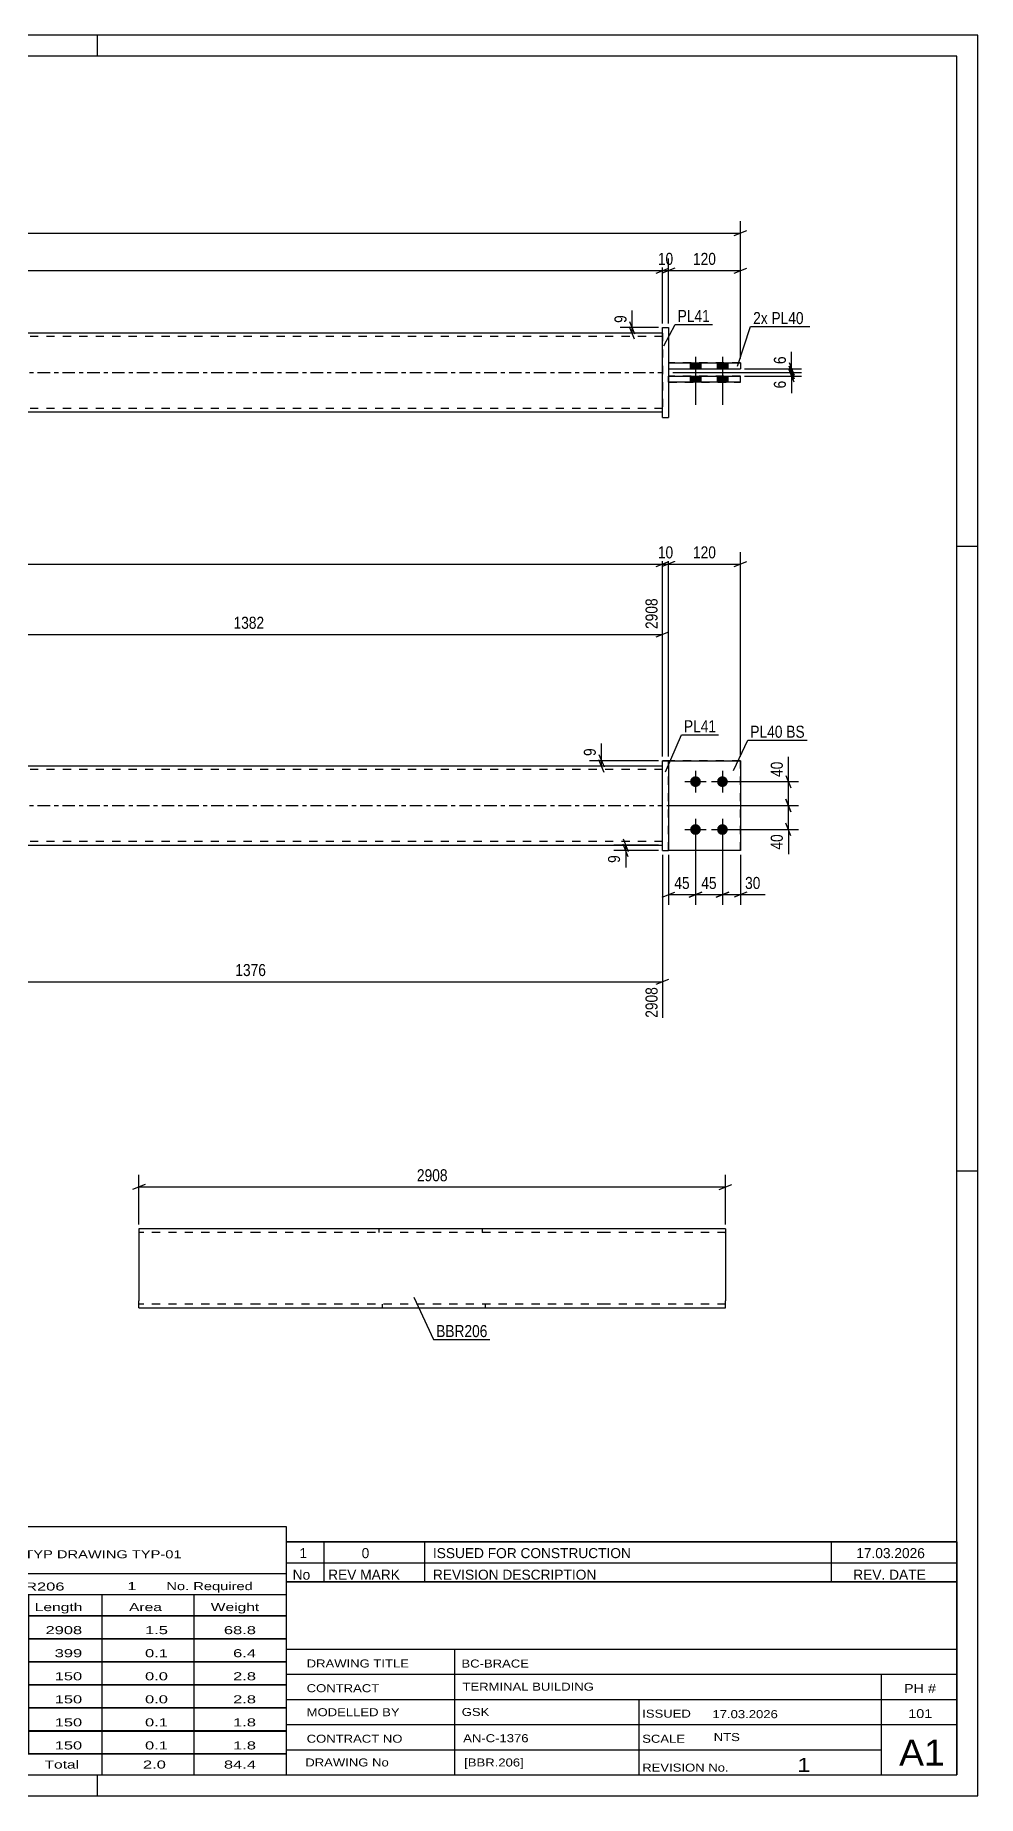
# Model space of a CAD drawing. Header units: millimetres. Extents: x 0 to 594, y 0 to 420.
# Drawn here: x 369.1 to 594, y 0 to 420 of the extents above; entities that cross this region are included whole.
import ezdxf

# ---------------------------------------------------------------- set-up
doc = ezdxf.new("R2010")
doc.units = ezdxf.units.MM
doc.linetypes.add('DXK_LINE_DOT2', pattern=[3.9198, 1.9599, -1.9599])
doc.linetypes.add('DXK_LINE_DOT3', pattern=[5.9187, 2.979, -0.9799, 0.9799, -0.9799])
doc.styles.add('Arial Narrow', font='ARIALN.TTF', dxfattribs={"height": 0.2})

# ---------------------------------------------------------------- blocks, each defined once
blk = doc.blocks.new('Unknown-585636634-1129')
at = {"color": 5, "linetype": 'Continuous'}
for p, q in [((594, 420), (0, 420)), ((384, 415), (384, 420)), ((594, 0), (594, 420)), ((589, 415), (5, 415)), ((589, 5), (589, 415)), ((594, 298), (589, 298)), ((594, 149), (589, 149)), ((5, 5), (589, 5)), ((384, 0), (384, 5)), ((0, 0), (594, 0))]:
    blk.add_line(p, q, dxfattribs=at)
blk = doc.blocks.new('Part-585636634-1953 - 1946')
at = {"linetype": 'Continuous'}
blk.add_hatch(color=2, dxfattribs=at).paths.add_polyline_path([(146.22, 226.79), (145.42, 228.19), (147.02, 228.19)])
at = {"color": 2, "linetype": 'Continuous'}
for p, q in [((518.79, 245.64), (103.36, 245.64)), ((146.22, 226.79), (145.42, 228.19)), ((145.42, 228.19), (147.02, 228.19)), ((147.02, 228.19), (146.22, 226.79)), ((103.36, 226.79), (518.79, 226.79))]:
    blk.add_line(p, q, dxfattribs=at)
at = {"color": 7, "linetype": 'DXK_LINE_DOT2'}
for p, q in [((103.36, 226.79), (103.36, 245.64)), ((518.79, 244.79), (103.36, 244.79)), ((296.93, 245.64), (296.93, 244.79)), ((321.56, 245.64), (321.56, 244.79)), ((518.79, 226.79), (518.79, 245.64)), ((518.79, 227.64), (103.36, 227.64)), ((297.76, 226.79), (297.76, 227.64)), ((322.39, 226.79), (322.39, 227.64))]:
    blk.add_line(p, q, dxfattribs=at)
at = {"color": 7, "linetype": 'DXK_LINE_DOT3'}
blk.add_line((103.36, 236.22), (518.79, 236.22), dxfattribs=at)
at = {"color": 2, "linetype": 'Continuous'}
blk.add_circle((146.22, 227.69), 1, dxfattribs=at)
blk = doc.blocks.new('Part-585636634-1958 - 1946')
at = {"color": 2, "linetype": 'Continuous'}
for p, q in [((520.22, 246.93), (537.36, 246.93)), ((537.36, 246.93), (537.36, 225.5)), ((537.36, 225.5), (520.22, 225.5))]:
    blk.add_line(p, q, dxfattribs=at)
at = {"color": 7, "linetype": 'DXK_LINE_DOT2'}
blk.add_line((520.22, 225.5), (520.22, 246.93), dxfattribs=at)
blk = doc.blocks.new('Bolt-585636634-1963 - 1946')
at = {"linetype": 'Continuous'}
for points in [[(526.65, 243.22, -1), (526.65, 240.64, -1)], [(533.07, 243.22, -1), (533.07, 240.64, -1)], [(526.65, 231.79, -1), (526.65, 229.22, -1)], [(533.07, 231.79, -1), (533.07, 229.22, -1)]]:
    blk.add_hatch(color=1, dxfattribs=at).paths.add_polyline_path(points)
at = {"color": 1, "linetype": 'Continuous'}
for p, q in [((526.65, 244.5), (526.65, 239.36)), ((533.07, 244.5), (533.07, 239.36)), ((524.07, 241.93), (529.22, 241.93)), ((530.5, 241.93), (535.65, 241.93)), ((526.65, 233.07), (526.65, 227.93)), ((533.07, 233.07), (533.07, 227.93)), ((524.07, 230.5), (529.22, 230.5)), ((530.5, 230.5), (535.65, 230.5))]:
    blk.add_line(p, q, dxfattribs=at)
blk = doc.blocks.new('Part-585636634-1988 - 1946')
at = {"color": 2, "linetype": 'Continuous'}
for p, q in [((520.22, 246.93), (518.79, 246.93)), ((518.79, 225.5), (518.79, 246.93)), ((520.22, 246.93), (520.22, 225.5)), ((518.79, 225.5), (518.79, 225.5)), ((518.79, 225.5), (520.22, 225.5))]:
    blk.add_line(p, q, dxfattribs=at)
at = {"color": 7, "linetype": 'DXK_LINE_DOT2'}
for p, q in [((518.79, 246.93), (518.79, 246.93)), ((518.79, 246.93), (520.22, 246.93)), ((520.22, 246.93), (520.22, 246.93)), ((518.79, 225.5), (520.22, 225.5))]:
    blk.add_line(p, q, dxfattribs=at)
blk = doc.blocks.new('Part-585636634-1994 - 1946')
at = {"color": 7, "linetype": 'DXK_LINE_DOT2'}
for p, q in [((537.36, 246.93), (520.22, 246.93)), ((520.22, 225.5), (520.22, 246.93)), ((537.36, 225.5), (537.36, 246.93)), ((537.36, 225.5), (520.22, 225.5))]:
    blk.add_line(p, q, dxfattribs=at)
blk = doc.blocks.new('Part-585636634-2431 - 2415')
at = {"color": 2, "linetype": 'Continuous'}
for p, q in [((518.79, 350.24), (518.79, 350.24)), ((518.79, 328.82), (518.79, 350.24)), ((518.79, 350.24), (520.22, 350.24)), ((520.22, 350.24), (520.22, 350.24)), ((520.22, 350.24), (520.22, 328.82)), ((518.79, 328.82), (520.22, 328.82)), ((518.79, 328.82), (518.79, 328.82)), ((520.22, 328.82), (520.22, 328.82))]:
    blk.add_line(p, q, dxfattribs=at)
at = {"color": 7, "linetype": 'DXK_LINE_DOT2'}
for p, q in [((518.79, 350.24), (518.79, 350.24)), ((518.79, 350.24), (520.22, 350.24)), ((518.79, 328.82), (520.22, 328.82))]:
    blk.add_line(p, q, dxfattribs=at)
blk = doc.blocks.new('Part-585636634-2443 - 2415')
at = {"linetype": 'Continuous'}
blk.add_hatch(color=2, dxfattribs=at).paths.add_polyline_path([(146.22, 339.53), (145.42, 340.93), (147.02, 340.93)])
at = {"color": 2, "linetype": 'Continuous'}
for p, q in [((518.79, 348.96), (103.36, 348.96)), ((146.22, 339.53), (145.42, 340.93)), ((145.42, 340.93), (147.02, 340.93)), ((147.02, 340.93), (146.22, 339.53)), ((321.56, 340.53), (296.93, 340.53)), ((296.93, 340.39), (296.93, 340.53)), ((297.76, 340.39), (297.76, 340.53)), ((321.56, 338.53), (321.56, 340.53)), ((296.93, 338.67), (296.93, 338.53)), ((321.56, 338.53), (296.93, 338.53)), ((297.76, 338.53), (297.76, 338.67)), ((518.79, 330.1), (103.36, 330.1))]:
    blk.add_line(p, q, dxfattribs=at)
at = {"color": 7, "linetype": 'DXK_LINE_DOT2'}
for p, q in [((103.36, 348.96), (103.36, 330.1)), ((518.79, 348.96), (518.79, 330.1)), ((518.79, 348.1), (103.36, 348.1)), ((296.93, 338.53), (296.93, 340.39)), ((297.76, 340.53), (297.76, 338.67)), ((321.56, 340.53), (322.39, 340.53)), ((322.39, 340.53), (322.39, 338.53)), ((322.39, 338.53), (321.56, 338.53)), ((518.79, 330.96), (103.36, 330.96))]:
    blk.add_line(p, q, dxfattribs=at)
at = {"color": 7, "linetype": 'DXK_LINE_DOT3'}
blk.add_line((103.36, 339.53), (518.79, 339.53), dxfattribs=at)
at = {"color": 2, "linetype": 'Continuous'}
blk.add_circle((146.22, 340.43), 1, dxfattribs=at)
blk = doc.blocks.new('Part-585636634-2448 - 2415')
at = {"color": 2, "linetype": 'Continuous'}
for p, q in [((520.22, 338.7), (537.36, 338.7)), ((520.22, 337.27), (520.22, 338.7)), ((537.36, 337.27), (520.22, 337.27)), ((537.36, 337.27), (537.36, 338.7))]:
    blk.add_line(p, q, dxfattribs=at)
at = {"color": 7, "linetype": 'DXK_LINE_DOT2'}
for p, q in [((537.36, 338.7), (520.22, 338.7)), ((520.22, 337.27), (537.36, 337.27))]:
    blk.add_line(p, q, dxfattribs=at)
blk = doc.blocks.new('Part-585636634-2453 - 2415')
at = {"color": 2, "linetype": 'Continuous'}
for p, q in [((520.22, 341.85), (537.36, 341.85)), ((520.22, 341.85), (520.22, 340.42)), ((520.22, 340.42), (537.36, 340.42)), ((537.36, 341.85), (537.36, 340.42))]:
    blk.add_line(p, q, dxfattribs=at)
at = {"color": 7, "linetype": 'DXK_LINE_DOT2'}
for p, q in [((520.22, 341.85), (520.22, 341.85)), ((537.36, 341.85), (520.22, 341.85)), ((520.22, 340.42), (537.36, 340.42)), ((537.36, 341.85), (537.36, 341.85))]:
    blk.add_line(p, q, dxfattribs=at)
blk = doc.blocks.new('Bolt-585636634-2470 - 2415')
at = {"linetype": 'Continuous'}
for points in [[(527.93, 341.85), (525.36, 341.85), (525.36, 340.42), (527.93, 340.42)], [(527.93, 341.85), (525.36, 341.85), (525.36, 340.42), (527.93, 340.42)], [(534.36, 341.85), (531.79, 341.85), (531.79, 340.42), (534.36, 340.42)], [(534.36, 341.85), (531.79, 341.85), (531.79, 340.42), (534.36, 340.42)], [(527.93, 338.7), (525.36, 338.7), (525.36, 337.27), (527.93, 337.27)], [(527.93, 338.7), (525.36, 338.7), (525.36, 337.27), (527.93, 337.27)], [(534.36, 338.7), (531.79, 338.7), (531.79, 337.27), (534.36, 337.27)], [(534.36, 338.7), (531.79, 338.7), (531.79, 337.27), (534.36, 337.27)]]:
    blk.add_hatch(color=1, dxfattribs=at).paths.add_polyline_path(points)
at = {"color": 1, "linetype": 'Continuous'}
for p, q in [((525.36, 341.85), (525.36, 340.42)), ((525.36, 341.85), (525.36, 340.42)), ((526.65, 343.28), (526.65, 331.85)), ((526.65, 343.28), (526.65, 331.85)), ((527.93, 341.85), (527.93, 340.42)), ((527.93, 341.85), (527.93, 340.42)), ((531.79, 341.85), (531.79, 340.42)), ((531.79, 341.85), (531.79, 340.42)), ((533.07, 343.28), (533.07, 331.85)), ((533.07, 343.28), (533.07, 331.85)), ((534.36, 341.85), (534.36, 340.42)), ((534.36, 341.85), (534.36, 340.42)), ((525.36, 338.7), (525.36, 337.27)), ((525.36, 338.7), (525.36, 337.27)), ((527.93, 338.7), (527.93, 337.27)), ((527.93, 338.7), (527.93, 337.27)), ((531.79, 338.7), (531.79, 337.27)), ((531.79, 338.7), (531.79, 337.27)), ((534.36, 338.7), (534.36, 337.27)), ((534.36, 338.7), (534.36, 337.27))]:
    blk.add_line(p, q, dxfattribs=at)
blk = doc.blocks.new('Part-585636634-1531 - 1514')
at = {"color": 2, "linetype": 'Continuous'}
for p, q in [((422.44, 135.25), (393.86, 135.25)), ((393.86, 135.25), (393.86, 118.11)), ((505.15, 135.25), (422.54, 135.25)), ((533.82, 135.25), (505.25, 135.25)), ((533.82, 135.25), (533.82, 118.11)), ((393.86, 116.89), (393.86, 118.11)), ((533.82, 116.39), (533.82, 118.11)), ((393.86, 116.52), (393.86, 116.89)), ((393.86, 116.39), (393.86, 116.52)), ((393.86, 116.39), (422.44, 116.39)), ((422.54, 116.39), (505.15, 116.39)), ((505.25, 116.39), (533.82, 116.39))]:
    blk.add_line(p, q, dxfattribs=at)
at = {"color": 7, "linetype": 'DXK_LINE_DOT2'}
for p, q in [((451.11, 135.25), (451.11, 134.39)), ((475.74, 135.25), (475.74, 134.39)), ((422.44, 134.39), (393.86, 134.39)), ((505.15, 134.39), (422.54, 134.39)), ((533.82, 134.39), (505.25, 134.39)), ((533.82, 134.39), (533.82, 134.33)), ((533.82, 134.33), (533.82, 134.39)), ((533.82, 134.19), (533.82, 134.33)), ((533.82, 134.33), (533.82, 134.19)), ((393.86, 117.45), (393.86, 118.11)), ((393.86, 116.89), (393.86, 117.78)), ((533.82, 117.31), (533.82, 117.78)), ((393.86, 117.25), (393.86, 117.31)), ((393.86, 117.25), (393.86, 117.31)), ((422.44, 117.25), (393.86, 117.25)), ((393.86, 116.39), (393.86, 116.39)), ((505.15, 117.25), (422.54, 117.25)), ((451.94, 116.39), (451.94, 117.25)), ((476.58, 116.39), (476.58, 117.25)), ((533.82, 117.25), (505.25, 117.25)), ((533.82, 117.25), (533.82, 117.31))]:
    blk.add_line(p, q, dxfattribs=at)
blk = doc.blocks.new('StraightDimension-585636634-2306 - 1946')
at = {"color": 7, "linetype": 'Continuous'}
for p, q in [((503.62, 248.43), (504.82, 245.43)), ((517.79, 246.93), (501.37, 246.93)), ((517.79, 245.64), (501.37, 245.64)), ((504.82, 244.14), (503.62, 247.14)), ((504.22, 245.64), (504.22, 246.93))]:
    blk.add_line(p, q, dxfattribs=at)
at = {"color": 0}
blk.add_wipeout([(503.47, 250.48), (499.27, 250.48), (499.27, 247.45), (503.47, 247.45)], dxfattribs=at)
at = {"color": 7, "linetype": 'Continuous'}
blk.add_line((504.22, 246.93), (504.22, 251.01), dxfattribs=at)
blk.add_line((504.22, 246.93), (504.22, 251.01), dxfattribs=at)
at = {"color": 3, "style": 'Arial Narrow'}
blk.add_text('9', height=2.86, rotation=90.0002, dxfattribs=at).set_placement((502.87, 248.05))
blk = doc.blocks.new('StraightDimension-585636634-2212 - 1946')
at = {"color": 7, "linetype": 'Continuous'}
for p, q in [((526.65, 229.5), (526.65, 212.58)), ((533.07, 229.5), (533.07, 212.58)), ((525.15, 214.38), (528.15, 215.58)), ((526.65, 214.98), (533.07, 214.98)), ((534.57, 215.58), (531.57, 214.38))]:
    blk.add_line(p, q, dxfattribs=at)
at = {"color": 0}
blk.add_wipeout([(532.29, 215.73), (532.29, 219.93), (527.43, 219.93), (527.43, 215.73)], dxfattribs=at)
at = {"color": 3, "style": 'Arial Narrow'}
blk.add_text('45', height=2.863, dxfattribs=at).set_placement((528.03, 216.33))
blk = doc.blocks.new('StraightDimension-585636634-2378 - 1946')
at = {"color": 7, "linetype": 'Continuous'}
for p, q in [((521.72, 294.45), (518.72, 293.25)), ((520.22, 247.93), (520.22, 296.7)), ((535.86, 293.25), (538.86, 294.45)), ((537.36, 247.93), (537.36, 296.7)), ((520.22, 293.85), (537.36, 293.85))]:
    blk.add_line(p, q, dxfattribs=at)
at = {"color": 0}
blk.add_wipeout([(532.13, 294.6), (532.13, 298.8), (525.45, 298.8), (525.45, 294.6)], dxfattribs=at)
at = {"color": 3, "style": 'Arial Narrow'}
blk.add_text('120', height=2.863, dxfattribs=at).set_placement((526.05, 295.2))
blk = doc.blocks.new('StraightDimension-585636634-2044 - 1946')
at = {"color": 7, "linetype": 'Continuous'}
for p, q in [((321.38, 246.64), (321.38, 285.66)), ((518.79, 247.93), (518.79, 285.66)), ((322.88, 277.65), (319.88, 276.45)), ((517.29, 276.45), (520.29, 277.65)), ((321.38, 277.05), (518.79, 277.05))]:
    blk.add_line(p, q, dxfattribs=at)
at = {"color": 0, "linetype": 'Continuous'}
blk.add_wipeout([(518.19, 286.26), (513.99, 286.26), (513.99, 277.75), (518.19, 277.75)], dxfattribs=at)
at = {"color": 0}
blk.add_wipeout([(424.34, 277.8), (424.34, 282), (415.83, 282), (415.83, 277.8)], dxfattribs=at)
at = {"color": 3, "linetype": 'Continuous', "style": 'Arial Narrow'}
blk.add_text('2908', height=2.863, rotation=90.0002, dxfattribs=at).set_placement((517.59, 278.35))
at = {"color": 3, "style": 'Arial Narrow'}
blk.add_text('1382', height=2.863, dxfattribs=at).set_placement((416.43, 278.4))
blk = doc.blocks.new('StraightDimension-585636634-2090 - 1946')
at = {"color": 7, "linetype": 'Continuous'}
for p, q in [((322.25, 225.79), (322.25, 185.6)), ((518.79, 224.5), (518.79, 185.6)), ((323.75, 194.81), (320.75, 193.61)), ((322.25, 194.21), (518.79, 194.21)), ((517.29, 193.61), (520.29, 194.81))]:
    blk.add_line(p, q, dxfattribs=at)
at = {"color": 0}
blk.add_wipeout([(424.78, 194.96), (424.78, 199.16), (416.26, 199.16), (416.26, 194.96)], dxfattribs=at)
at = {"color": 0, "linetype": 'Continuous'}
blk.add_wipeout([(518.19, 193.51), (513.99, 193.51), (513.99, 185), (518.19, 185)], dxfattribs=at)
at = {"color": 3, "style": 'Arial Narrow'}
blk.add_text('1376', height=2.863, dxfattribs=at).set_placement((416.86, 195.56))
at = {"color": 3, "linetype": 'Continuous', "style": 'Arial Narrow'}
blk.add_text('2908', height=2.863, rotation=90.0002, dxfattribs=at).set_placement((517.59, 185.6))
blk = doc.blocks.new('StraightDimension-585636634-2190 - 1946')
at = {"color": 7, "linetype": 'Continuous'}
for p, q in [((509.39, 228.29), (510.59, 225.29)), ((510.59, 224), (509.39, 227)), ((517.79, 226.79), (507.14, 226.79)), ((517.79, 225.5), (507.14, 225.5)), ((509.99, 225.5), (509.99, 226.79))]:
    blk.add_line(p, q, dxfattribs=at)
at = {"color": 0}
blk.add_wipeout([(509.24, 224.98), (505.04, 224.98), (505.04, 221.95), (509.24, 221.95)], dxfattribs=at)
at = {"color": 7, "linetype": 'Continuous'}
blk.add_line((509.99, 225.5), (509.99, 221.42), dxfattribs=at)
blk.add_line((509.99, 225.5), (509.99, 221.42), dxfattribs=at)
at = {"color": 3, "style": 'Arial Narrow'}
blk.add_text('9', height=2.86, rotation=90.0002, dxfattribs=at).set_placement((508.64, 222.55))
blk = doc.blocks.new('StraightDimension-585636634-2199 - 1946')
at = {"color": 7, "linetype": 'Continuous'}
for p, q in [((533.07, 229.5), (533.07, 212.58)), ((537.36, 224.5), (537.36, 212.58)), ((531.57, 214.38), (534.57, 215.58)), ((533.07, 214.98), (537.36, 214.98)), ((538.86, 215.58), (535.86, 214.38))]:
    blk.add_line(p, q, dxfattribs=at)
at = {"color": 0}
blk.add_wipeout([(542.74, 215.73), (542.74, 219.93), (537.88, 219.93), (537.88, 215.73)], dxfattribs=at)
at = {"color": 7, "linetype": 'Continuous'}
blk.add_line((537.36, 214.98), (543.27, 214.98), dxfattribs=at)
blk.add_line((537.36, 214.98), (543.27, 214.98), dxfattribs=at)
at = {"color": 3, "style": 'Arial Narrow'}
blk.add_text('30', height=2.863, dxfattribs=at).set_placement((538.48, 216.33))
blk = doc.blocks.new('StraightDimension-585636634-2222 - 1946')
at = {"color": 7, "linetype": 'Continuous'}
for p, q in [((526.65, 229.5), (526.65, 212.58)), ((520.22, 224.5), (520.22, 212.58)), ((518.72, 214.38), (521.72, 215.58)), ((520.22, 214.98), (526.65, 214.98)), ((528.15, 215.58), (525.15, 214.38))]:
    blk.add_line(p, q, dxfattribs=at)
at = {"color": 0}
blk.add_wipeout([(525.86, 215.73), (525.86, 219.93), (521, 219.93), (521, 215.73)], dxfattribs=at)
at = {"color": 3, "style": 'Arial Narrow'}
blk.add_text('45', height=2.863, dxfattribs=at).set_placement((521.6, 216.33))
blk = doc.blocks.new('StraightDimension-585636634-2352 - 1946')
at = {"color": 7, "linetype": 'Continuous'}
for p, q in [((104.86, 294.45), (101.86, 293.25)), ((103.36, 247.93), (103.36, 296.7)), ((517.29, 293.25), (520.29, 294.45)), ((518.79, 247.93), (518.79, 296.7)), ((103.36, 293.85), (518.79, 293.85))]:
    blk.add_line(p, q, dxfattribs=at)
at = {"color": 0}
blk.add_wipeout([(315.33, 294.6), (315.33, 298.8), (306.82, 298.8), (306.82, 294.6)], dxfattribs=at)
at = {"color": 3, "style": 'Arial Narrow'}
blk.add_text('2908', height=2.863, dxfattribs=at).set_placement((307.42, 295.2))
blk = doc.blocks.new('StraightDimension-585636634-2256 - 1946')
at = {"color": 7, "linetype": 'Continuous'}
for p, q in [((519.79, 236.22), (551.22, 236.22)), ((548.22, 237.72), (549.42, 234.72)), ((548.82, 230.5), (548.82, 236.22)), ((549.42, 229), (548.22, 232)), ((534.07, 230.5), (551.22, 230.5))]:
    blk.add_line(p, q, dxfattribs=at)
at = {"color": 0}
blk.add_wipeout([(548.07, 229.98), (543.87, 229.98), (543.87, 225.12), (548.07, 225.12)], dxfattribs=at)
at = {"color": 7, "linetype": 'Continuous'}
blk.add_line((548.82, 230.5), (548.82, 224.6), dxfattribs=at)
blk.add_line((548.82, 230.5), (548.82, 224.6), dxfattribs=at)
at = {"color": 3, "style": 'Arial Narrow'}
blk.add_text('40', height=2.863, rotation=90.0002, dxfattribs=at).set_placement((547.47, 225.72))
blk = doc.blocks.new('StraightDimension-585636634-2269 - 1946')
at = {"color": 7, "linetype": 'Continuous'}
for p, q in [((534.07, 241.93), (551.22, 241.93)), ((548.22, 243.43), (549.42, 240.43)), ((548.82, 236.22), (548.82, 241.93)), ((519.79, 236.22), (551.22, 236.22)), ((549.42, 234.72), (548.22, 237.72))]:
    blk.add_line(p, q, dxfattribs=at)
at = {"color": 0}
blk.add_wipeout([(548.07, 247.31), (543.87, 247.31), (543.87, 242.45), (548.07, 242.45)], dxfattribs=at)
at = {"color": 7, "linetype": 'Continuous'}
blk.add_line((548.82, 241.93), (548.82, 247.84), dxfattribs=at)
blk.add_line((548.82, 241.93), (548.82, 247.84), dxfattribs=at)
at = {"color": 3, "style": 'Arial Narrow'}
blk.add_text('40', height=2.863, rotation=90.0002, dxfattribs=at).set_placement((547.47, 243.05))
blk = doc.blocks.new('StraightDimension-585636634-2361 - 1946')
at = {"color": 7, "linetype": 'Continuous'}
for p, q in [((517.29, 293.25), (520.29, 294.45)), ((521.72, 294.45), (518.72, 293.25)), ((518.79, 247.93), (518.79, 296.7)), ((520.22, 247.93), (520.22, 296.7)), ((518.79, 293.85), (520.22, 293.85))]:
    blk.add_line(p, q, dxfattribs=at)
at = {"color": 0}
blk.add_wipeout([(521.93, 294.6), (521.93, 298.8), (517.07, 298.8), (517.07, 294.6)], dxfattribs=at)
at = {"color": 3, "style": 'Arial Narrow'}
blk.add_text('10', height=2.863, dxfattribs=at).set_placement((517.67, 295.2))
blk = doc.blocks.new('StraightDimension-585636634-2530 - 2415')
at = {"color": 7, "linetype": 'Continuous'}
for p, q in [((84.79, 342.82), (84.79, 375.66)), ((537.36, 342.85), (537.36, 375.66)), ((86.29, 373.41), (83.29, 372.21)), ((84.79, 372.81), (537.36, 372.81)), ((535.86, 372.21), (538.86, 373.41))]:
    blk.add_line(p, q, dxfattribs=at)
at = {"color": 0}
blk.add_wipeout([(315.33, 373.56), (315.33, 377.76), (306.82, 377.76), (306.82, 373.56)], dxfattribs=at)
at = {"color": 3, "style": 'Arial Narrow'}
blk.add_text('3168', height=2.863, dxfattribs=at).set_placement((307.42, 374.16))
blk = doc.blocks.new('StraightDimension-585636634-2561 - 2415')
at = {"color": 7, "linetype": 'Continuous'}
for p, q in [((103.36, 351.24), (103.36, 366.71)), ((518.79, 351.24), (518.79, 366.71)), ((104.86, 364.46), (101.86, 363.26)), ((103.36, 363.86), (518.79, 363.86)), ((517.29, 363.26), (520.29, 364.46))]:
    blk.add_line(p, q, dxfattribs=at)
at = {"color": 0}
blk.add_wipeout([(315.33, 364.61), (315.33, 368.81), (306.82, 368.81), (306.82, 364.61)], dxfattribs=at)
at = {"color": 3, "style": 'Arial Narrow'}
blk.add_text('2908', height=2.863, dxfattribs=at).set_placement((307.42, 365.21))
blk = doc.blocks.new('StraightDimension-585636634-2571 - 2415')
at = {"color": 7, "linetype": 'Continuous'}
for p, q in [((518.79, 351.24), (518.79, 366.71)), ((520.22, 351.24), (520.22, 366.71)), ((517.29, 363.26), (520.29, 364.46)), ((521.72, 364.46), (518.72, 363.26)), ((518.79, 363.86), (520.22, 363.86))]:
    blk.add_line(p, q, dxfattribs=at)
at = {"color": 0}
blk.add_wipeout([(521.93, 364.61), (521.93, 368.81), (517.07, 368.81), (517.07, 364.61)], dxfattribs=at)
at = {"color": 3, "style": 'Arial Narrow'}
blk.add_text('10', height=2.863, dxfattribs=at).set_placement((517.67, 365.21))
blk = doc.blocks.new('StraightDimension-585636634-2581 - 2415')
at = {"color": 7, "linetype": 'Continuous'}
for p, q in [((520.22, 351.24), (520.22, 366.71)), ((537.36, 342.85), (537.36, 366.71)), ((521.72, 364.46), (518.72, 363.26)), ((520.22, 363.86), (537.36, 363.86)), ((535.86, 363.26), (538.86, 364.46))]:
    blk.add_line(p, q, dxfattribs=at)
at = {"color": 0}
blk.add_wipeout([(532.13, 364.61), (532.13, 368.81), (525.45, 368.81), (525.45, 364.61)], dxfattribs=at)
at = {"color": 3, "style": 'Arial Narrow'}
blk.add_text('120', height=2.863, dxfattribs=at).set_placement((526.05, 365.21))
blk = doc.blocks.new('StraightDimension-585636634-2592 - 2415')
at = {"color": 7, "linetype": 'Continuous'}
for p, q in [((517.79, 350.24), (508.68, 350.24)), ((517.79, 348.96), (508.68, 348.96)), ((510.93, 351.74), (512.13, 348.74)), ((512.13, 347.46), (510.93, 350.46)), ((511.53, 348.96), (511.53, 350.24))]:
    blk.add_line(p, q, dxfattribs=at)
at = {"color": 0}
blk.add_wipeout([(510.78, 353.8), (506.58, 353.8), (506.58, 350.77), (510.78, 350.77)], dxfattribs=at)
at = {"color": 7, "linetype": 'Continuous'}
blk.add_line((511.53, 350.24), (511.53, 354.32), dxfattribs=at)
blk.add_line((511.53, 350.24), (511.53, 354.32), dxfattribs=at)
at = {"color": 3, "style": 'Arial Narrow'}
blk.add_text('9', height=2.86, rotation=90.0002, dxfattribs=at).set_placement((510.18, 351.37))
blk = doc.blocks.new('StraightDimension-585636634-2603 - 2415')
at = {"color": 7, "linetype": 'Continuous'}
for p, q in [((538.36, 340.42), (551.96, 340.42)), ((548.96, 341.92), (550.16, 338.92)), ((550.16, 338.06), (548.96, 341.06)), ((549.56, 339.56), (549.56, 340.42)), ((521.22, 339.56), (551.96, 339.56))]:
    blk.add_line(p, q, dxfattribs=at)
at = {"color": 0}
blk.add_wipeout([(548.81, 343.97), (544.61, 343.97), (544.61, 340.95), (548.81, 340.95)], dxfattribs=at)
at = {"color": 7, "linetype": 'Continuous'}
blk.add_line((549.56, 340.42), (549.56, 344.5), dxfattribs=at)
blk.add_line((549.56, 340.42), (549.56, 344.5), dxfattribs=at)
at = {"color": 3, "style": 'Arial Narrow'}
blk.add_text('6', height=2.86, rotation=90.0002, dxfattribs=at).set_placement((548.21, 341.55))
blk = doc.blocks.new('StraightDimension-585636634-2612 - 2415')
at = {"color": 7, "linetype": 'Continuous'}
for p, q in [((548.96, 341.06), (550.16, 338.06)), ((521.22, 339.56), (551.96, 339.56)), ((538.36, 338.7), (551.96, 338.7)), ((550.16, 337.2), (548.96, 340.2)), ((549.56, 338.7), (549.56, 339.56))]:
    blk.add_line(p, q, dxfattribs=at)
at = {"color": 0}
blk.add_wipeout([(548.81, 338.17), (544.61, 338.17), (544.61, 335.14), (548.81, 335.14)], dxfattribs=at)
at = {"color": 7, "linetype": 'Continuous'}
blk.add_line((549.56, 338.7), (549.56, 334.62), dxfattribs=at)
blk.add_line((549.56, 338.7), (549.56, 334.62), dxfattribs=at)
at = {"color": 3, "style": 'Arial Narrow'}
blk.add_text('6', height=2.86, rotation=90.0002, dxfattribs=at).set_placement((548.21, 335.74))
blk = doc.blocks.new('StraightDimension-585636634-1535 - 1514')
at = {"color": 7, "linetype": 'Continuous'}
for p, q in [((393.86, 136.25), (393.86, 148.1)), ((533.82, 136.25), (533.82, 148.1)), ((395.36, 145.85), (392.36, 144.65)), ((393.86, 145.25), (533.82, 145.25)), ((532.32, 144.65), (535.32, 145.85))]:
    blk.add_line(p, q, dxfattribs=at)
at = {"color": 0}
blk.add_wipeout([(468.1, 146), (468.1, 150.2), (459.59, 150.2), (459.59, 146)], dxfattribs=at)
at = {"color": 3, "style": 'Arial Narrow'}
blk.add_text('2908', height=2.863, dxfattribs=at).set_placement((460.19, 146.6))
blk = doc.blocks.new('Unknown-585636634-4473')
at = {"color": 7, "linetype": 'Continuous'}
for p, q in [((429, 51.05), (429, 5)), ((429, 51.05), (589, 51.05)), ((589, 51), (589, 5)), ((429, 35), (589, 35)), ((469.14, 35), (469.14, 5)), ((429, 29), (589, 29)), ((571, 5.05), (571, 29.05)), ((429, 23), (589, 23)), ((513.14, 23), (513.14, 5)), ((429, 17), (589, 17)), ((429, 11), (571, 11)), ((429, 5), (589, 5))]:
    blk.add_line(p, q, dxfattribs=at)
at = {"color": 7, "style": 'Arial Narrow'}
for s, height, width, p in [('DRAWING TITLE', 1.9089, 1.425378, (433.88, 30.61)), ('BC-BRACE', 1.909, 1.425378, (470.81, 30.59)), ('CONTRACT', 1.909, 1.425378, (433.88, 24.71)), ('TERMINAL BUILDING', 1.9089, 1.425378, (471.06, 25.07)), ('MODELLED BY', 1.9089, 1.425378, (433.88, 18.98)), ('GSK', 1.909, 1.425378, (470.88, 19.04)), ('ISSUED', 1.909, 1.425378, (513.94, 18.64)), ('17.03.2026', 1.909, 1.425378, (530.69, 18.52)), ('CONTRACT NO', 1.9089, 1.425378, (433.88, 12.66)), ('AN-C-1376', 1.909, 1.425378, (471.23, 12.78)), ('SCALE', 1.909, 1.425378, (513.94, 12.65)), ('A1', 6.204, 1.25, (575.24, 7.2)), ('DRAWING No', 1.909, 1.425378, (433.56, 7)), ('[BBR.206]', 1.909, 1.425378, (471.46, 6.99)), ('1', 3.34, 1.5, (550.91, 5.68)), ('REVISION No.', 1.9089, 1.425378, (513.94, 5.77))]:
    blk.add_text(s, height=height, dxfattribs=dict(at, width=width)).set_placement(p)
at = {"color": 7, "linetype": 'Continuous', "style": 'Arial Narrow'}
for s, height, width, p in [('PH #', 2.1, 1.42538, (576.4, 24.55)), ('101', 2.1, 1.42538, (577.41, 18.55)), ('NTS', 1.909, 1.425378, (531, 13.05))]:
    blk.add_text(s, height=height, dxfattribs=dict(at, width=width)).set_placement(p)
blk = doc.blocks.new('Unknown-585636634-4474')
at = {"color": 7, "linetype": 'Continuous'}
for p, q in [((429, 60.55), (589, 60.55)), ((589, 60.55), (429, 60.55)), ((429, 60.55), (429, 55.55)), ((438, 60.55), (438, 55.55)), ((462, 60.55), (462, 55.55)), ((559, 60.55), (559, 55.55)), ((589, 60.55), (589, 55.55)), ((429, 55.55), (589, 55.55)), ((429, 55.55), (429, 51.05)), ((429, 55.55), (589, 55.55)), ((438, 55.55), (438, 51.05)), ((462, 55.55), (462, 51.05)), ((559, 55.55), (559, 51.05)), ((589, 55.55), (589, 51.05)), ((589, 51.05), (429, 51.05))]:
    blk.add_line(p, q, dxfattribs=at)
at = {"color": 7, "linetype": 'Continuous', "style": 'Arial Narrow'}
for s, height, width, p in [('1', 2.39, 1.196471, (432.16, 56.7)), ('0', 2.39, 1.196471, (447, 56.7)), ('ISSUED FOR CONSTRUCTION', 2.3861, 1.196471, (464, 56.7)), ('17.03.2026', 2.386, 1.196471, (565, 56.7)), ('No', 2.386, 1.2, (430.54, 51.55)), ('REV MARK', 2.386, 1.2, (439, 51.55)), ('REVISION DESCRIPTION', 2.3861, 1.2, (464, 51.55)), ('REV. DATE', 2.386, 1.2, (564.28, 51.55))]:
    blk.add_text(s, height=height, dxfattribs=dict(at, width=width)).set_placement(p)
blk = doc.blocks.new('Unknown-585636634-4475')
at = {"color": 7, "linetype": 'Continuous'}
for p, q in [((269, 64.25), (429, 64.25)), ((269, 53), (269, 64.25)), ((429, 64.25), (429, 53)), ((269, 53), (429, 53)), ((269, 53), (269, 48)), ((429, 53), (429, 48)), ((269, 48), (429, 48)), ((269, 48), (269, 43)), ((293, 48), (293, 43)), ((328.5, 48), (328.5, 43)), ((354.5, 48), (354.5, 43)), ((367.5, 48), (367.5, 43)), ((385, 48), (385, 43)), ((407, 48), (407, 43)), ((429, 48), (429, 43)), ((269, 43), (429, 43)), ((269, 42.95), (269, 37.55)), ((269, 42.95), (429, 42.95)), ((293, 43), (293, 37.5)), ((328.5, 43), (328.5, 37.5)), ((354.5, 43), (354.5, 37.5)), ((367.5, 43), (367.5, 37.5)), ((385, 43), (385, 37.5)), ((407, 43), (407, 37.5)), ((429, 42.95), (429, 37.55)), ((269, 37.55), (429, 37.55)), ((269, 37.45), (269, 32.05)), ((269, 37.45), (429, 37.45)), ((293, 37.5), (293, 32)), ((328.5, 37.5), (328.5, 32)), ((354.5, 37.5), (354.5, 32)), ((367.5, 37.5), (367.5, 32)), ((385, 37.5), (385, 32)), ((407, 37.5), (407, 32)), ((429, 37.45), (429, 32.05)), ((269, 32.05), (429, 32.05)), ((269, 31.95), (269, 26.55)), ((269, 31.95), (429, 31.95)), ((293, 32), (293, 26.5)), ((328.5, 32), (328.5, 26.5)), ((354.5, 32), (354.5, 26.5)), ((367.5, 32), (367.5, 26.5)), ((385, 32), (385, 26.5)), ((407, 32), (407, 26.5)), ((429, 31.95), (429, 26.55)), ((269, 26.55), (429, 26.55)), ((269, 26.45), (269, 21.05)), ((269, 26.45), (429, 26.45)), ((293, 26.5), (293, 21)), ((328.5, 26.5), (328.5, 21)), ((354.5, 26.5), (354.5, 21)), ((367.5, 26.5), (367.5, 21)), ((385, 26.5), (385, 21)), ((407, 26.5), (407, 21)), ((429, 26.45), (429, 21.05)), ((269, 21.05), (429, 21.05)), ((293, 21), (293, 15.5)), ((328.5, 21), (328.5, 15.5)), ((354.5, 21), (354.5, 15.5)), ((367.5, 21), (367.5, 15.5)), ((385, 21), (385, 15.5)), ((407, 21), (407, 15.5)), ((269, 20.95), (269, 15.55)), ((269, 20.95), (429, 20.95)), ((429, 20.95), (429, 15.55)), ((269, 15.55), (429, 15.55)), ((269, 15.45), (269, 10.05)), ((269, 15.45), (429, 15.45)), ((293, 15.5), (293, 10)), ((328.5, 15.5), (328.5, 10)), ((354.5, 15.5), (354.5, 10)), ((367.5, 15.5), (367.5, 10)), ((385, 15.5), (385, 10)), ((407, 15.5), (407, 10)), ((429, 15.45), (429, 10.05)), ((269, 10.05), (429, 10.05)), ((269, 10), (429, 10)), ((269, 10), (269, 5)), ((385, 10), (385, 5)), ((407, 10), (407, 5)), ((429, 10), (429, 5)), ((269, 5), (429, 5))]:
    blk.add_line(p, q, dxfattribs=at)
at = {"color": 7, "style": 'Arial Narrow'}
for s, height, width, p in [('GENERAL NOTES & WELD DETAILS :', 2.8633, 1.4, (270.15, 56.56)), ('REFER TYP DRAWING TYP-01', 1.9089, 1.6, (353.7, 56.66)), ("MATERIAL LIST FOR ASSEMBLY MK'D", 1.9089, 1.6, (270.15, 49.06)), ('BBR206', 1.909, 1.794707, (361.48, 48.97)), ('1', 1.91, 1.794707, (391.08, 49.06)), ('No. Required', 1.9089, 1.6, (400.41, 49.06)), ('Mark', 1.909, 1.7, (270.34, 44)), ('Profile', 1.909, 1.7, (303.41, 44)), ('Material', 1.909, 1.7, (333.54, 44.06)), ('No.', 1.909, 1.7, (358.5, 44.06)), ('Length', 1.909, 1.7, (369, 44.06)), ('Area', 1.909, 1.7, (391.5, 44.06)), ('Weight', 1.909, 1.7, (411, 44.06))]:
    blk.add_text(s, height=height, dxfattribs=dict(at, width=width)).set_placement(p)
at = {"color": 7, "linetype": 'Continuous', "style": 'Arial Narrow'}
for s, height, width, p in [('BBR206', 1.909, 1.794707, (270.5, 38.56)), ('SHS132*6', 1.909, 1.794707, (295, 38.56)), ('E350', 1.909, 1.794707, (334.74, 38.56)), ('1', 1.91, 1.794707, (358.86, 38.56)), ('2908', 1.909, 1.794707, (371.58, 38.56)), ('1.5', 1.909, 1.794707, (395.32, 38.56)), ('68.8', 1.909, 1.794707, (414.14, 38.56)), ('PL447', 1.909, 1.794707, (270.5, 33.06)), ('PL12*170', 1.909, 1.794707, (295, 33.06)), ('E350', 1.909, 1.794707, (334.74, 33.06)), ('1', 1.91, 1.794707, (358.86, 33.06)), ('399', 1.909, 1.794707, (373.77, 33.06)), ('0.1', 1.909, 1.794707, (395.32, 33.06)), ('6.4', 1.909, 1.794707, (416.33, 33.06)), ('PL40', 1.909, 1.794707, (270.5, 27.56)), ('PL10*120', 1.909, 1.794707, (295, 27.56)), ('E350', 1.909, 1.794707, (334.74, 27.56)), ('2', 1.91, 1.794707, (358.86, 27.56)), ('150', 1.909, 1.794707, (373.77, 27.56)), ('0.0', 1.909, 1.794707, (395.32, 27.56)), ('2.8', 1.909, 1.794707, (416.33, 27.56)), ('PL564', 1.909, 1.794707, (270.5, 22.06)), ('PL10*120', 1.909, 1.794707, (295, 22.06)), ('E350', 1.909, 1.794707, (334.74, 22.06)), ('2', 1.91, 1.794707, (358.86, 22.06)), ('150', 1.909, 1.794707, (373.77, 22.06)), ('0.0', 1.909, 1.794707, (395.32, 22.06)), ('2.8', 1.909, 1.794707, (416.33, 22.06)), ('PL41', 1.909, 1.794707, (270.5, 16.56)), ('PL10*150', 1.909, 1.794707, (295, 16.56)), ('E350', 1.909, 1.794707, (334.74, 16.56)), ('1', 1.91, 1.794707, (358.86, 16.56)), ('150', 1.909, 1.794707, (373.77, 16.56)), ('0.1', 1.909, 1.794707, (395.32, 16.56)), ('1.8', 1.909, 1.794707, (416.33, 16.56)), ('PL565', 1.909, 1.794707, (270.5, 11.06)), ('PL10*150', 1.909, 1.794707, (295, 11.06)), ('E350', 1.909, 1.794707, (334.74, 11.06)), ('1', 1.91, 1.794707, (358.86, 11.06)), ('150', 1.909, 1.794707, (373.77, 11.06)), ('0.1', 1.909, 1.794707, (395.32, 11.06)), ('1.8', 1.909, 1.794707, (416.33, 11.06)), ('Total', 1.909, 1.7, (371.33, 6.5)), ('2.0', 1.909, 1.794707, (394.83, 6.5)), ('84.4', 1.909, 1.794707, (414.14, 6.5))]:
    blk.add_text(s, height=height, dxfattribs=dict(at, width=width)).set_placement(p)
blk = doc.blocks.new('Mark-585636634-1984 - 1946')
at = {"color": 0}
blk.add_wipeout([(531.56, 253.73), (531.56, 256.73), (523.89, 256.73), (523.89, 253.73)], dxfattribs=at)
blk.add_wipeout([(531.56, 253.73), (531.56, 256.73), (523.89, 256.73), (523.89, 253.73)], dxfattribs=at)
at = {"color": 30, "linetype": 'Continuous'}
for p, q in [((519.52, 244.25), (523.29, 253.13)), ((523.29, 253.13), (532.16, 253.13))]:
    blk.add_line(p, q, dxfattribs=at)
at = {"color": 3, "style": 'Arial Narrow'}
blk.add_text('PL41', height=2.863, dxfattribs=at).set_placement((523.89, 253.73))
blk = doc.blocks.new('MarkSet-585636634-2400 - 1946')
at = {"color": 0}
blk.add_wipeout([(547.41, 252.41), (547.41, 255.41), (539.74, 255.41), (539.74, 252.41)], dxfattribs=at)
blk.add_wipeout([(547.41, 252.41), (547.41, 255.41), (539.74, 255.41), (539.74, 252.41)], dxfattribs=at)
at = {"color": 30, "linetype": 'Continuous'}
blk.add_line((535.73, 244.57), (539.14, 251.81), dxfattribs=at)
at = {"color": 0}
blk.add_wipeout([(552.7, 252.41), (552.7, 255.41), (548.31, 255.41), (548.31, 252.41)], dxfattribs=at)
blk.add_wipeout([(552.7, 252.41), (552.7, 255.41), (548.31, 255.41), (548.31, 252.41)], dxfattribs=at)
at = {"color": 30, "linetype": 'Continuous'}
blk.add_line((539.14, 251.81), (553.3, 251.81), dxfattribs=at)
at = {"color": 3, "style": 'Arial Narrow'}
for s, p in [('PL40', (539.74, 252.41)), ('BS', (548.31, 252.41))]:
    blk.add_text(s, height=2.863, dxfattribs=at).set_placement(p)
blk = doc.blocks.new('Mark-585636634-2427 - 2415')
at = {"color": 0}
blk.add_wipeout([(530.08, 351.6), (530.08, 354.6), (522.4, 354.6), (522.4, 351.6)], dxfattribs=at)
blk.add_wipeout([(530.08, 351.6), (530.08, 354.6), (522.4, 354.6), (522.4, 351.6)], dxfattribs=at)
at = {"color": 30, "linetype": 'Continuous'}
for p, q in [((519.12, 345.92), (521.8, 351)), ((521.8, 351), (530.68, 351))]:
    blk.add_line(p, q, dxfattribs=at)
at = {"color": 3, "style": 'Arial Narrow'}
blk.add_text('PL41', height=2.863, dxfattribs=at).set_placement((522.4, 351.6))
blk = doc.blocks.new('MarkSet-585636634-2654 - 2415')
at = {"color": 0}
blk.add_wipeout([(543.87, 351.09), (543.87, 354.09), (540.4, 354.09), (540.4, 351.09)], dxfattribs=at)
blk.add_wipeout([(543.87, 351.09), (543.87, 354.09), (540.4, 354.09), (540.4, 351.09)], dxfattribs=at)
at = {"color": 30, "linetype": 'Continuous'}
blk.add_line((536.67, 341.07), (539.8, 350.49), dxfattribs=at)
at = {"color": 0}
blk.add_wipeout([(552.44, 351.09), (552.44, 354.09), (544.77, 354.09), (544.77, 351.09)], dxfattribs=at)
blk.add_wipeout([(552.44, 351.09), (552.44, 354.09), (544.77, 354.09), (544.77, 351.09)], dxfattribs=at)
at = {"color": 30, "linetype": 'Continuous'}
blk.add_line((539.8, 350.49), (553.94, 350.49), dxfattribs=at)
at = {"color": 3, "style": 'Arial Narrow'}
for s, p in [('2x', (540.4, 351.09)), ('PL40', (544.77, 351.09))]:
    blk.add_text(s, height=2.863, dxfattribs=at).set_placement(p)
blk = doc.blocks.new('Mark-585636634-1527 - 1514')
at = {"color": 0}
blk.add_wipeout([(477.02, 109.43), (477.02, 112.43), (464.78, 112.43), (464.78, 109.43)], dxfattribs=at)
blk.add_wipeout([(477.02, 109.43), (477.02, 112.43), (464.78, 112.43), (464.78, 109.43)], dxfattribs=at)
at = {"color": 30, "linetype": 'Continuous'}
for p, q in [((459.47, 118.96), (464.18, 108.83)), ((464.18, 108.83), (477.62, 108.83))]:
    blk.add_line(p, q, dxfattribs=at)
at = {"color": 3, "style": 'Arial Narrow'}
blk.add_text('BBR206', height=2.863, dxfattribs=at).set_placement((464.78, 109.43))

msp = doc.modelspace()

# ---------------------------------------------------------------- block references
for name in ['Unknown-585636634-1129', 'Part-585636634-2443 - 2415', 'Part-585636634-2431 - 2415', 'Part-585636634-2453 - 2415', 'Bolt-585636634-2470 - 2415', 'Part-585636634-2448 - 2415', 'Part-585636634-1953 - 1946', 'Part-585636634-1988 - 1946', 'Part-585636634-1958 - 1946', 'Part-585636634-1994 - 1946', 'Bolt-585636634-1963 - 1946', 'Part-585636634-1531 - 1514', 'Unknown-585636634-4475', 'Unknown-585636634-4474', 'Unknown-585636634-4473']:
    msp.add_blockref(name, (0, 0))

# ---------------------------------------------------------------- next in the draw order: block references
for name in ['StraightDimension-585636634-2530 - 2415', 'StraightDimension-585636634-2306 - 1946', 'StraightDimension-585636634-2212 - 1946', 'StraightDimension-585636634-2090 - 1946', 'StraightDimension-585636634-1535 - 1514', 'Mark-585636634-1527 - 1514']:
    msp.add_blockref(name, (0, 0))

# ---------------------------------------------------------------- next in the draw order: block references
for name in ['StraightDimension-585636634-2561 - 2415', 'StraightDimension-585636634-2378 - 1946', 'StraightDimension-585636634-2190 - 1946', 'StraightDimension-585636634-2199 - 1946']:
    msp.add_blockref(name, (0, 0))

# ---------------------------------------------------------------- next in the draw order: block references
for name in ['StraightDimension-585636634-2571 - 2415', 'StraightDimension-585636634-2044 - 1946', 'StraightDimension-585636634-2222 - 1946']:
    msp.add_blockref(name, (0, 0))

# ---------------------------------------------------------------- next in the draw order: block references
for name in ['StraightDimension-585636634-2581 - 2415', 'StraightDimension-585636634-2352 - 1946', 'StraightDimension-585636634-2256 - 1946']:
    msp.add_blockref(name, (0, 0))

# ---------------------------------------------------------------- next in the draw order: block references
for name in ['StraightDimension-585636634-2592 - 2415', 'StraightDimension-585636634-2603 - 2415', 'StraightDimension-585636634-2269 - 1946']:
    msp.add_blockref(name, (0, 0))

# ---------------------------------------------------------------- next in the draw order: block references
for name in ['Mark-585636634-2427 - 2415', 'StraightDimension-585636634-2612 - 2415', 'StraightDimension-585636634-2361 - 1946', 'MarkSet-585636634-2400 - 1946']:
    msp.add_blockref(name, (0, 0))

# ---------------------------------------------------------------- next in the draw order: block references
for name in ['MarkSet-585636634-2654 - 2415', 'Mark-585636634-1984 - 1946']:
    msp.add_blockref(name, (0, 0))

doc.saveas('drawing.dxf')
